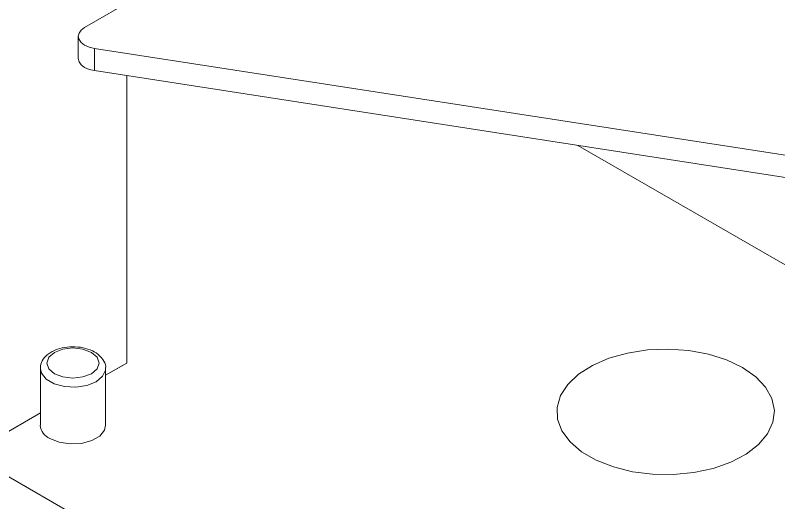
# Model space of a CAD drawing. Header units: millimetres. Extents: x 169 to 14583, y -399 to 10804.
# Drawn here: x 11486.4 to 11556.5, y 7037.7 to 7082.5 of the extents above; entities that cross this region are included whole.
import ezdxf

# ---------------------------------------------------------------- set-up
doc = ezdxf.new("R2010")
doc.units = ezdxf.units.MM
doc.header["$LTSCALE"] = 35

msp = doc.modelspace()

# ---------------------------------------------------------------- linework, layer by layer
at = {"color": 7, "linetype": 'Continuous', "lineweight": 18}
for p, q in [((11492.751, 7081.413), (11501.829, 7086.653)), ((11492.165, 7080.596), (11492.165, 7078.555)), ((11570.607, 7067.577), (11493.648, 7079.481)), ((11493.648, 7079.481), (11493.648, 7077.44)), ((11570.607, 7065.535), (11493.648, 7077.44)), ((11496.63, 7050.548), (11496.63, 7076.978)), ((11426.273, 7074.427), (11700.277, 6916.248)), ((11538.069, 7070.568), (11718.308, 6966.519)), ((11494.681, 7049.422), (11496.63, 7050.548)), ((11496.63, 7050.548), (11496.277, 7050.343)), ((11488.681, 7050.059), (11488.681, 7044.833)), ((11496.277, 7050.343), (11494.681, 7049.422)), ((11494.681, 7044.833), (11494.681, 7050.059)), ((11488.681, 7045.958), (11482.135, 7042.179)), ((11482.488, 7042.384), (11488.681, 7045.958))]:
    msp.add_line(p, q, dxfattribs=at)
at = {"color": 7, "linetype": 'Continuous', "lineweight": 18, "flags": 128}
for points in [[(11492.751, 7081.413), (11492.433, 7081.174), (11492.234, 7080.895), (11492.165, 7080.596), (11492.234, 7080.297), (11492.433, 7080.019), (11492.751, 7079.78), (11493.165, 7079.596), (11493.648, 7079.481)], [(11493.648, 7077.44), (11493.165, 7077.555), (11492.751, 7077.739), (11492.433, 7077.978), (11492.234, 7078.256), (11492.165, 7078.555)], [(11489.984, 7051.528), (11489.463, 7051.079), (11489.281, 7050.548), (11489.463, 7050.018), (11489.984, 7049.569), (11490.762, 7049.268), (11491.681, 7049.163), (11492.599, 7049.268), (11493.378, 7049.569), (11493.898, 7050.018), (11494.081, 7050.548), (11493.898, 7051.079), (11493.378, 7051.528), (11492.599, 7051.828), (11491.681, 7051.934), (11490.762, 7051.828), (11489.984, 7051.528)], [(11553.199, 7050.139), (11551.733, 7050.838), (11550.064, 7051.364), (11548.253, 7051.698), (11546.366, 7051.829), (11544.47, 7051.75), (11542.633, 7051.466), (11540.923, 7050.987), (11539.401, 7050.329), (11538.122, 7049.517), (11537.133, 7048.58), (11536.469, 7047.551), (11536.153, 7046.469), (11536.199, 7045.372), (11536.603, 7044.3), (11537.351, 7043.291), (11538.417, 7042.382), (11539.761, 7041.606), (11541.335, 7040.991), (11543.083, 7040.559), (11544.941, 7040.325), (11546.841, 7040.299), (11548.716, 7040.481), (11550.497, 7040.865), (11552.121, 7041.436), (11553.527, 7042.174), (11554.667, 7043.053), (11555.497, 7044.04), (11555.989, 7045.1), (11556.125, 7046.195), (11555.899, 7047.284), (11555.32, 7048.33), (11554.409, 7049.293), (11553.199, 7050.139)], [(11494.68, 7050.037), (11494.669, 7049.908), (11494.4, 7049.327), (11493.802, 7048.834), (11492.948, 7048.489), (11491.942, 7048.333), (11490.904, 7048.386), (11489.96, 7048.64), (11489.223, 7049.065), (11488.783, 7049.61), (11488.681, 7050.043)], [(11489.559, 7043.608), (11490.413, 7043.263), (11491.419, 7043.107), (11492.457, 7043.16), (11493.401, 7043.414), (11494.138, 7043.839), (11494.578, 7044.384), (11494.681, 7044.833)]]:
    msp.add_lwpolyline(points, dxfattribs=at)
at = {"color": 7, "linetype": 'Continuous', "lineweight": 18}
msp.add_arc((11490.105, 7044.927), 1.428, 183.79655, 247.52359, dxfattribs=at)
for points, knots in [([(11494.669, 7050.029), (11494.673, 7050.046), (11494.727, 7050.281), (11494.541, 7050.745), (11494.126, 7051.287), (11493.466, 7051.709), (11492.614, 7051.985), (11491.639, 7052.078), (11490.679, 7051.969), (11490.039, 7051.753), (11489.741, 7051.59), (11489.684, 7051.558)], [0, 0, 0, 0, 0.010289, 0.138159, 0.262244, 0.395233, 0.538187, 0.682724, 0.827615, 0.966469, 1, 1, 1, 1]), ([(11489.684, 7051.558), (11489.553, 7051.474), (11489.211, 7051.255), (11488.847, 7050.789), (11488.643, 7050.317), (11488.695, 7050.073), (11488.702, 7050.039)], [0, 0, 0, 0, 0.226861, 0.596066, 0.941969, 1, 1, 1, 1])]:
    msp.add_open_spline(points, degree=3, knots=knots, dxfattribs=at)

doc.saveas('drawing.dxf')
